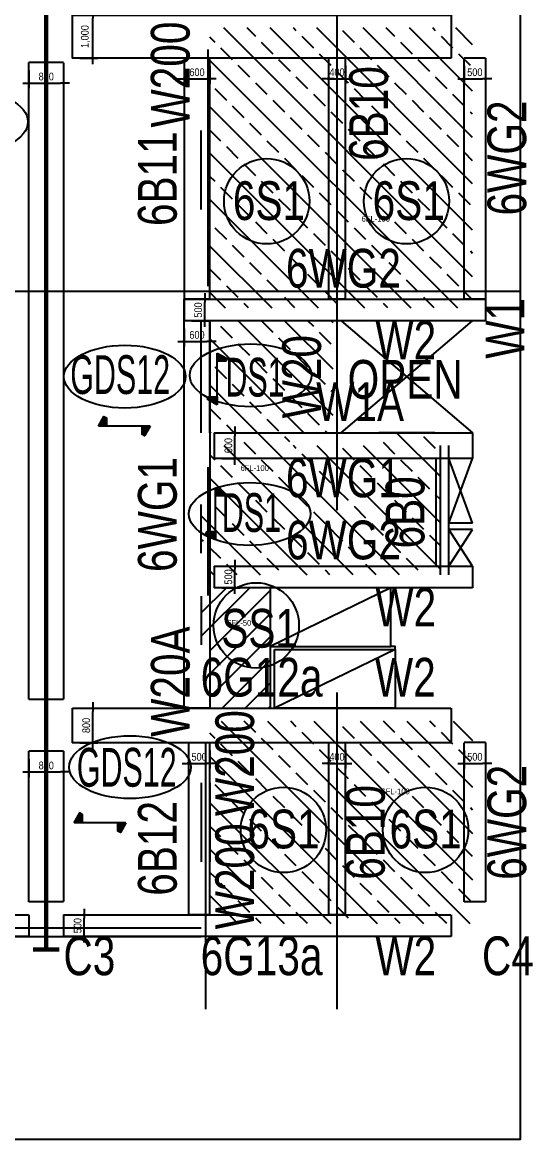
# Model space of a CAD drawing. Header units: millimetres. Extents: x -56296 to 178446, y 64950 to 153500.
# Drawn here: x 166600 to 178446, y 102485 to 128436 of the extents above; entities that cross this region are included whole.
import ezdxf
from ezdxf.enums import TextEntityAlignment as Align

# ---------------------------------------------------------------- set-up
doc = ezdxf.new("R2010")
doc.units = ezdxf.units.MM
doc.linetypes.add('HID', pattern=[2.3, 1.5, -0.8])
doc.linetypes.add('HIDDEN2', pattern=[0.1875, 0.125, -0.0625])
doc.layers.get('Defpoints').update_dxf_attribs({"color": 159})
for name, color, linetype in [('^DECK', 130, 'Continuous'), ('A-CEN', 1, 'Continuous'), ('A-HAT', 251, 'Continuous'), ('A-OPEN', 1, 'Continuous'), ('A-TEXT-NOTE', 7, 'Continuous'), ('BEAM-TEXT', 4, 'Continuous'), ('COLUMN-TEXT', 2, 'Continuous'), ('DECK-PL', 4, 'Continuous'), ('DECK-SLAB', 4, 'Continuous'), ('GIRDER-TEXT', 7, 'Continuous'), ('PT', 251, 'Continuous'), ('TXT-SLAB', 6, 'Continuous'), ('WALL-TEXT', 6, 'Continuous'), ('레벨', 40, 'Continuous'), ('보(beam)', 4, 'HID'), ('보(girder)', 7, 'HID'), ('슬래브라인', 7, 'Continuous')]:
    doc.layers.add(name, color=color, linetype=linetype)
doc.layers.add('NOPLOT', color=191, linetype='Continuous', plot=False)
doc.styles.add('Gdim', font='', dxfattribs={"width": 0.9})
doc.styles.add('Gtx', font='')
doc.styles.get('Gdim').set_extended_font_data('Dotum')
doc.styles.get('Gtx').set_extended_font_data('Dotum')
doc.dimstyles.new('Gdim200', dxfattribs={"dimscale": 200, "dimtxt": 3, "dimasz": 1.2, "dimexe": 2, "dimexo": 3, "dimgap": 1, "dimtad": 1, "dimdsep": 46, "dimlunit": 6, "dimtxsty": 'Gdim', "dimblk1": '_CIDOT', "dimblk2": '_CIDOT', "dimsah": 1, "dimcen": 2.5, "dimdle": 2, "dimclrd": 1, "dimclre": 1, "dimclrt": 3, "dimazin": 2, "dimtfac": 1, "dimtix": 1, "dimtmove": 2, "dimatfit": 3, "dimldrblk": '_CIDOT', "dimfxl": 2, "dimtolj": 1, "dimtzin": 0, "dimarcsym": 0})

# ---------------------------------------------------------------- blocks, each defined once
blk = doc.blocks.new('_CIDOT')
at = {"color": 0, "linetype": 'ByBlock'}
blk.add_line((2, 0), (-1, 0), dxfattribs=at)
at = {"color": 0, "linetype": 'ByBlock', "const_width": 0.5}
blk.add_lwpolyline([(-0.25, 0, 1), (0.25, 0, 1)], format="xyb", close=True, dxfattribs=at)
blk = doc.blocks.new('*D2939')
at = {"layer": 'Defpoints', "color": 155, "lineweight": -2, "transparency": 16777216}
for p, q in [((-1725, 900), (-1305, 900)), ((-1425, -28), (-1425, 828)), ((-1725, -100), (-1305, -100))]:
    blk.add_line(p, q, dxfattribs=at)
at = {"layer": 'Defpoints', "color": 0, "transparency": 16777216}
for p in [(-1905, 900), (-1425, 900), (-1905, -100)]:
    blk.add_point(p, dxfattribs=at)
at = {"layer": 'Defpoints', "color": 155, "lineweight": -2, "transparency": 16777216, "xscale": 71.99999999999994, "yscale": 71.99999999999994, "zscale": 71.99999999999994}
for p, rotation in [((-1425, 900), 90), ((-1425, -100), 270)]:
    blk.add_blockref('_CIDOT', p, dxfattribs=dict(at, rotation=rotation))
at = {"layer": 'Defpoints', "color": 3, "transparency": 16777216, "insert": (-1593, 400), "char_height": 180, "attachment_point": 5, "rotation": 90, "style": 'Gdim'}
blk.add_mtext('\\A1;{\\C155;1,000}', dxfattribs=at)
blk = doc.blocks.new('*D2943')
at = {"layer": 'Defpoints', "color": 155, "lineweight": -2, "transparency": 16777216}
for p, q in [((-1725, 800), (-1305, 800)), ((-1425, 72), (-1425, 728)), ((-1725, 0), (-1305, 0))]:
    blk.add_line(p, q, dxfattribs=at)
at = {"layer": 'Defpoints', "color": 0, "transparency": 16777216}
for p in [(-1905, 800), (-1425, 800), (-1905, 0)]:
    blk.add_point(p, dxfattribs=at)
at = {"layer": 'Defpoints', "color": 155, "lineweight": -2, "transparency": 16777216, "xscale": 71.99999999999994, "yscale": 71.99999999999994, "zscale": 71.99999999999994}
for p, rotation in [((-1425, 800), 90), ((-1425, 0), 270)]:
    blk.add_blockref('_CIDOT', p, dxfattribs=dict(at, rotation=rotation))
at = {"layer": 'Defpoints', "color": 3, "transparency": 16777216, "insert": (-1576, 400), "char_height": 180, "attachment_point": 5, "rotation": 90, "style": 'Gdim'}
blk.add_mtext('\\A1;{\\C155;800}', dxfattribs=at)
blk = doc.blocks.new('*D2945')
at = {"layer": 'Defpoints', "color": 155, "lineweight": -2, "transparency": 16777216}
for p, q in [((-1725, 650), (-1305, 650)), ((-1425, 222), (-1425, 578)), ((-1725, 150), (-1305, 150))]:
    blk.add_line(p, q, dxfattribs=at)
at = {"layer": 'Defpoints', "color": 0, "transparency": 16777216}
for p in [(-1905, 650), (-1425, 650), (-1905, 150)]:
    blk.add_point(p, dxfattribs=at)
at = {"layer": 'Defpoints', "color": 155, "lineweight": -2, "transparency": 16777216, "xscale": 71.99999999999994, "yscale": 71.99999999999994, "zscale": 71.99999999999994}
for p, rotation in [((-1425, 650), 90), ((-1425, 150), 270)]:
    blk.add_blockref('_CIDOT', p, dxfattribs=dict(at, rotation=rotation))
at = {"layer": 'Defpoints', "color": 3, "transparency": 16777216, "insert": (-1576, 400), "char_height": 180, "attachment_point": 5, "rotation": 90, "style": 'Gdim'}
blk.add_mtext('\\A1;{\\C155;500}', dxfattribs=at)
blk = doc.blocks.new('*D2947')
at = {"layer": 'Defpoints', "color": 155, "lineweight": -2, "transparency": 16777216}
for p, q in [((-1725, 650), (-1305, 650)), ((-1425, 222), (-1425, 578)), ((-1725, 150), (-1305, 150))]:
    blk.add_line(p, q, dxfattribs=at)
at = {"layer": 'Defpoints', "color": 0, "transparency": 16777216}
for p in [(-1905, 650), (-1425, 650), (-1905, 150)]:
    blk.add_point(p, dxfattribs=at)
at = {"layer": 'Defpoints', "color": 155, "lineweight": -2, "transparency": 16777216, "xscale": 71.99999999999994, "yscale": 71.99999999999994, "zscale": 71.99999999999994}
for p, rotation in [((-1425, 650), 90), ((-1425, 150), 270)]:
    blk.add_blockref('_CIDOT', p, dxfattribs=dict(at, rotation=rotation))
at = {"layer": 'Defpoints', "color": 3, "transparency": 16777216, "insert": (-1576, 400), "char_height": 180, "attachment_point": 5, "rotation": 90, "style": 'Gdim'}
blk.add_mtext('\\A1;{\\C155;500}', dxfattribs=at)
blk = doc.blocks.new('*D2953')
at = {"layer": 'Defpoints', "color": 155, "lineweight": -2, "transparency": 16777216}
for p, q in [((-1825, 800), (-1405, 800)), ((-1525, 72), (-1525, 728)), ((-1825, 0), (-1405, 0))]:
    blk.add_line(p, q, dxfattribs=at)
at = {"layer": 'Defpoints', "color": 0, "transparency": 16777216}
for p in [(-2005, 800), (-1525, 800), (-2005, 0)]:
    blk.add_point(p, dxfattribs=at)
at = {"layer": 'Defpoints', "color": 155, "lineweight": -2, "transparency": 16777216, "xscale": 71.99999999999994, "yscale": 71.99999999999994, "zscale": 71.99999999999994}
for p, rotation in [((-1525, 800), 90), ((-1525, 0), 270)]:
    blk.add_blockref('_CIDOT', p, dxfattribs=dict(at, rotation=rotation))
at = {"layer": 'Defpoints', "color": 3, "transparency": 16777216, "insert": (-1676, 400), "char_height": 180, "attachment_point": 5, "rotation": 90, "style": 'Gdim'}
blk.add_mtext('\\A1;{\\C155;800}', dxfattribs=at)
blk = doc.blocks.new('*D2955')
at = {"layer": 'Defpoints', "color": 155, "lineweight": -2, "transparency": 16777216}
for p, q in [((-1825, 800), (-1405, 800)), ((-1525, 72), (-1525, 728)), ((-1825, 0), (-1405, 0))]:
    blk.add_line(p, q, dxfattribs=at)
at = {"layer": 'Defpoints', "color": 0, "transparency": 16777216}
for p in [(-2005, 800), (-1525, 800), (-2005, 0)]:
    blk.add_point(p, dxfattribs=at)
at = {"layer": 'Defpoints', "color": 155, "lineweight": -2, "transparency": 16777216, "xscale": 71.99999999999994, "yscale": 71.99999999999994, "zscale": 71.99999999999994}
for p, rotation in [((-1525, 800), 90), ((-1525, 0), 270)]:
    blk.add_blockref('_CIDOT', p, dxfattribs=dict(at, rotation=rotation))
at = {"layer": 'Defpoints', "color": 3, "transparency": 16777216, "insert": (-1676, 400), "char_height": 180, "attachment_point": 5, "rotation": 90, "style": 'Gdim'}
blk.add_mtext('\\A1;{\\C155;800}', dxfattribs=at)
blk = doc.blocks.new('*D2981')
at = {"layer": 'Defpoints', "color": 155, "lineweight": -2, "transparency": 16777216}
for p, q in [((-1725, 650), (-1305, 650)), ((-1425, 222), (-1425, 578)), ((-1725, 150), (-1305, 150))]:
    blk.add_line(p, q, dxfattribs=at)
at = {"layer": 'Defpoints', "color": 0, "transparency": 16777216}
for p in [(-1905, 650), (-1425, 650), (-1905, 150)]:
    blk.add_point(p, dxfattribs=at)
at = {"layer": 'Defpoints', "color": 155, "lineweight": -2, "transparency": 16777216, "xscale": 71.99999999999994, "yscale": 71.99999999999994, "zscale": 71.99999999999994}
for p, rotation in [((-1425, 650), 90), ((-1425, 150), 270)]:
    blk.add_blockref('_CIDOT', p, dxfattribs=dict(at, rotation=rotation))
at = {"layer": 'Defpoints', "color": 3, "transparency": 16777216, "insert": (-1576, 400), "char_height": 180, "attachment_point": 5, "rotation": 90, "style": 'Gdim'}
blk.add_mtext('\\A1;{\\C155;500}', dxfattribs=at)
blk = doc.blocks.new('*D2983')
at = {"layer": 'Defpoints', "color": 155, "lineweight": -2, "transparency": 16777216}
for p, q in [((-2125, 650), (-1705, 650)), ((-1825, 222), (-1825, 578)), ((-2125, 150), (-1705, 150))]:
    blk.add_line(p, q, dxfattribs=at)
at = {"layer": 'Defpoints', "color": 0, "transparency": 16777216}
for p in [(-2305, 650), (-1825, 650), (-2305, 150)]:
    blk.add_point(p, dxfattribs=at)
at = {"layer": 'Defpoints', "color": 155, "lineweight": -2, "transparency": 16777216, "xscale": 71.99999999999994, "yscale": 71.99999999999994, "zscale": 71.99999999999994}
for p, rotation in [((-1825, 650), 90), ((-1825, 150), 270)]:
    blk.add_blockref('_CIDOT', p, dxfattribs=dict(at, rotation=rotation))
at = {"layer": 'Defpoints', "color": 3, "transparency": 16777216, "insert": (-1976, 400), "char_height": 180, "attachment_point": 5, "rotation": 90, "style": 'Gdim'}
blk.add_mtext('\\A1;{\\C155;500}', dxfattribs=at)
blk = doc.blocks.new('*D2985')
at = {"layer": 'Defpoints', "color": 155, "lineweight": -2, "transparency": 16777216}
for p, q in [((-925, 700), (-505, 700)), ((-625, 172), (-625, 628)), ((-925, 100), (-505, 100))]:
    blk.add_line(p, q, dxfattribs=at)
at = {"layer": 'Defpoints', "color": 0, "transparency": 16777216}
for p in [(-1105, 700), (-625, 700), (-1105, 100)]:
    blk.add_point(p, dxfattribs=at)
at = {"layer": 'Defpoints', "color": 155, "lineweight": -2, "transparency": 16777216, "xscale": 71.99999999999994, "yscale": 71.99999999999994, "zscale": 71.99999999999994}
for p, rotation in [((-625, 700), 90), ((-625, 100), 270)]:
    blk.add_blockref('_CIDOT', p, dxfattribs=dict(at, rotation=rotation))
at = {"layer": 'Defpoints', "color": 3, "transparency": 16777216, "insert": (-776, 400), "char_height": 180, "attachment_point": 5, "rotation": 90, "style": 'Gdim'}
blk.add_mtext('\\A1;{\\C155;600}', dxfattribs=at)
blk = doc.blocks.new('*D2993')
at = {"layer": 'Defpoints', "color": 155, "lineweight": -2, "transparency": 16777216}
for p, q in [((-925, 700), (-505, 700)), ((-625, 172), (-625, 628)), ((-925, 100), (-505, 100))]:
    blk.add_line(p, q, dxfattribs=at)
at = {"layer": 'Defpoints', "color": 0, "transparency": 16777216}
for p in [(-1105, 700), (-625, 700), (-1105, 100)]:
    blk.add_point(p, dxfattribs=at)
at = {"layer": 'Defpoints', "color": 155, "lineweight": -2, "transparency": 16777216, "xscale": 71.99999999999994, "yscale": 71.99999999999994, "zscale": 71.99999999999994}
for p, rotation in [((-625, 700), 90), ((-625, 100), 270)]:
    blk.add_blockref('_CIDOT', p, dxfattribs=dict(at, rotation=rotation))
at = {"layer": 'Defpoints', "color": 3, "transparency": 16777216, "insert": (-776, 400), "char_height": 180, "attachment_point": 5, "rotation": 90, "style": 'Gdim'}
blk.add_mtext('\\A1;{\\C155;600}', dxfattribs=at)
blk = doc.blocks.new('*D2995')
at = {"layer": 'Defpoints', "color": 155, "lineweight": -2, "transparency": 16777216}
for p, q in [((-2025, 650), (-1605, 650)), ((-1725, 222), (-1725, 578)), ((-2025, 150), (-1605, 150))]:
    blk.add_line(p, q, dxfattribs=at)
at = {"layer": 'Defpoints', "color": 0, "transparency": 16777216}
for p in [(-2205, 650), (-1725, 650), (-2205, 150)]:
    blk.add_point(p, dxfattribs=at)
at = {"layer": 'Defpoints', "color": 155, "lineweight": -2, "transparency": 16777216, "xscale": 71.99999999999994, "yscale": 71.99999999999994, "zscale": 71.99999999999994}
for p, rotation in [((-1725, 650), 90), ((-1725, 150), 270)]:
    blk.add_blockref('_CIDOT', p, dxfattribs=dict(at, rotation=rotation))
at = {"layer": 'Defpoints', "color": 3, "transparency": 16777216, "insert": (-1876, 400), "char_height": 180, "attachment_point": 5, "rotation": 90, "style": 'Gdim'}
blk.add_mtext('\\A1;{\\C155;500}', dxfattribs=at)
blk = doc.blocks.new('*D2997')
at = {"layer": 'Defpoints', "color": 155, "lineweight": -2, "transparency": 16777216}
for p, q in [((-1725, 650), (-1305, 650)), ((-1425, 222), (-1425, 578)), ((-1725, 150), (-1305, 150))]:
    blk.add_line(p, q, dxfattribs=at)
at = {"layer": 'Defpoints', "color": 0, "transparency": 16777216}
for p in [(-1905, 650), (-1425, 650), (-1905, 150)]:
    blk.add_point(p, dxfattribs=at)
at = {"layer": 'Defpoints', "color": 155, "lineweight": -2, "transparency": 16777216, "xscale": 71.99999999999994, "yscale": 71.99999999999994, "zscale": 71.99999999999994}
for p, rotation in [((-1425, 650), 90), ((-1425, 150), 270)]:
    blk.add_blockref('_CIDOT', p, dxfattribs=dict(at, rotation=rotation))
at = {"layer": 'Defpoints', "color": 3, "transparency": 16777216, "insert": (-1576, 400), "char_height": 180, "attachment_point": 5, "rotation": 90, "style": 'Gdim'}
blk.add_mtext('\\A1;{\\C155;500}', dxfattribs=at)
blk = doc.blocks.new('*D2973')
at = {"layer": 'Defpoints', "color": 155, "lineweight": -2, "transparency": 16777216}
for p, q in [((-888, 600), (-468, 600)), ((-588, 72), (-588, 528)), ((-888, 0), (-468, 0))]:
    blk.add_line(p, q, dxfattribs=at)
at = {"layer": 'Defpoints', "color": 0, "transparency": 16777216}
for p in [(-1068, 600), (-588, 600), (-1068, 0)]:
    blk.add_point(p, dxfattribs=at)
at = {"layer": 'Defpoints', "color": 155, "lineweight": -2, "transparency": 16777216, "xscale": 71.99999999999994, "yscale": 71.99999999999994, "zscale": 71.99999999999994}
for p, rotation in [((-588, 600), 90), ((-588, 0), 270)]:
    blk.add_blockref('_CIDOT', p, dxfattribs=dict(at, rotation=rotation))
at = {"layer": 'Defpoints', "color": 3, "transparency": 16777216, "insert": (-738, 300), "char_height": 180, "attachment_point": 5, "rotation": 90, "style": 'Gdim'}
blk.add_mtext('\\A1;{\\C155;600}', dxfattribs=at)
blk = doc.blocks.new('*D2975')
at = {"layer": 'Defpoints', "color": 155, "lineweight": -2, "transparency": 16777216}
for p, q in [((-888, 550), (-468, 550)), ((-588, 122), (-588, 478)), ((-888, 50), (-468, 50))]:
    blk.add_line(p, q, dxfattribs=at)
at = {"layer": 'Defpoints', "color": 0, "transparency": 16777216}
for p in [(-1068, 550), (-588, 550), (-1068, 50)]:
    blk.add_point(p, dxfattribs=at)
at = {"layer": 'Defpoints', "color": 155, "lineweight": -2, "transparency": 16777216, "xscale": 71.99999999999994, "yscale": 71.99999999999994, "zscale": 71.99999999999994}
for p, rotation in [((-588, 550), 90), ((-588, 50), 270)]:
    blk.add_blockref('_CIDOT', p, dxfattribs=dict(at, rotation=rotation))
at = {"layer": 'Defpoints', "color": 3, "transparency": 16777216, "insert": (-738, 300), "char_height": 180, "attachment_point": 5, "rotation": 90, "style": 'Gdim'}
blk.add_mtext('\\A1;{\\C155;500}', dxfattribs=at)
blk = doc.blocks.new('A$C58C40D4B')
at = {"layer": 'DECK-PL'}
for points in [[(-600, 2), (-471, -223), (-415, -192), (-415, 2)], [(600, 2), (471, 228), (415, 196), (415, 2)]]:
    blk.add_hatch(color=256, dxfattribs=at).paths.add_polyline_path(points)
blk.add_line((-600, 2), (600, 2), dxfattribs=at)
for points in [[(-600, 2), (-471, -223), (-415, -192), (-415, 2), (-415, 2), (-471, 2), (-600, 2)], [(600, 2), (471, 228), (415, 196), (415, 2), (415, 2), (471, 2), (600, 2)]]:
    blk.add_lwpolyline(points, dxfattribs=at)
blk = doc.blocks.new('*D2959')
at = {"layer": 'Defpoints', "color": 155, "lineweight": -2, "transparency": 16777216}
for p, q in [((-588, 572), (-588, 644)), ((-888, 500), (-468, 500)), ((-588, 100), (-588, 500)), ((-888, 100), (-468, 100)), ((-588, 28), (-588, -44))]:
    blk.add_line(p, q, dxfattribs=at)
at = {"layer": 'Defpoints', "color": 0, "transparency": 16777216}
for p in [(-1068, 500), (-588, 500), (-1068, 100)]:
    blk.add_point(p, dxfattribs=at)
at = {"layer": 'Defpoints', "color": 155, "lineweight": -2, "transparency": 16777216, "xscale": 71.99999999999994, "yscale": 71.99999999999994, "zscale": 71.99999999999994}
for p, rotation in [((-588, 500), 270), ((-588, 100), 90)]:
    blk.add_blockref('_CIDOT', p, dxfattribs=dict(at, rotation=rotation))
at = {"layer": 'Defpoints', "color": 3, "transparency": 16777216, "insert": (-738, 300), "char_height": 180, "attachment_point": 5, "rotation": 90, "style": 'Gdim'}
blk.add_mtext('\\A1;{\\C155;400}', dxfattribs=at)
blk = doc.blocks.new('*D3029')
at = {"layer": 'Defpoints', "color": 155, "lineweight": -2, "transparency": 16777216}
for p, q in [((-688, 572), (-688, 644)), ((-988, 500), (-568, 500)), ((-688, 100), (-688, 500)), ((-988, 100), (-568, 100)), ((-688, 28), (-688, -44))]:
    blk.add_line(p, q, dxfattribs=at)
at = {"layer": 'Defpoints', "color": 0, "transparency": 16777216}
for p in [(-1168, 500), (-688, 500), (-1168, 100)]:
    blk.add_point(p, dxfattribs=at)
at = {"layer": 'Defpoints', "color": 155, "lineweight": -2, "transparency": 16777216, "xscale": 71.99999999999994, "yscale": 71.99999999999994, "zscale": 71.99999999999994}
for p, rotation in [((-688, 500), 270), ((-688, 100), 90)]:
    blk.add_blockref('_CIDOT', p, dxfattribs=dict(at, rotation=rotation))
at = {"layer": 'Defpoints', "color": 3, "transparency": 16777216, "insert": (-838, 300), "char_height": 180, "attachment_point": 5, "rotation": 90, "style": 'Gdim'}
blk.add_mtext('\\A1;{\\C155;400}', dxfattribs=at)
blk = doc.blocks.new('*U2940')
at = {"layer": 'Defpoints'}
for p, q in [((-1905.451, 900), (-1905.451, -100)), ((6894.549, 900), (6894.549, -100))]:
    blk.add_line(p, q, dxfattribs=at)
at = {"layer": '보(girder)'}
for p, q in [((-1905.451, 900), (6894.549, 900)), ((6894.549, -100), (-1905.451, -100))]:
    blk.add_line(p, q, dxfattribs=at)
at = {"layer": 'Defpoints'}
dim = blk.add_linear_dim(base=(-1425.451, 900), p1=(-1905.451, -100), p2=(-1905.451, 900), angle=90, text='{\\C155;<>}', dimstyle='Gdim200', override={"dimscale": 60, "dimzin": 8, "dimclrd": 155, "dimclre": 155}, dxfattribs=at)
dim.commit()
dim.dimension.update_dxf_attribs({"geometry": '*D2939', "text_midpoint": (-1592.914, 400)})
blk = doc.blocks.new('*U2944')
at = {"layer": 'Defpoints'}
for p, q in [((-1905.451, 800), (-1905.451, 0)), ((6894.549, 800), (6894.549, 0))]:
    blk.add_line(p, q, dxfattribs=at)
at = {"layer": '보(girder)'}
for p, q in [((-1905.451, 800), (6894.549, 800)), ((6894.549, 0), (-1905.451, 0))]:
    blk.add_line(p, q, dxfattribs=at)
at = {"layer": 'Defpoints'}
dim = blk.add_linear_dim(base=(-1425.451, 800), p1=(-1905.451, 0), p2=(-1905.451, 800), angle=90, text='{\\C155;<>}', dimstyle='Gdim200', override={"dimscale": 60, "dimzin": 8, "dimclrd": 155, "dimclre": 155}, dxfattribs=at)
dim.commit()
dim.dimension.update_dxf_attribs({"geometry": '*D2943', "text_midpoint": (-1575.573, 400)})
blk = doc.blocks.new('*U2946')
at = {"layer": 'Defpoints'}
for p, q in [((-1905.451, 650), (-1905.451, 150)), ((8094.549, 650), (8094.549, 150))]:
    blk.add_line(p, q, dxfattribs=at)
at = {"layer": '보(girder)'}
for p, q in [((-1905.451, 650), (8094.549, 650)), ((8094.549, 150), (-1905.451, 150))]:
    blk.add_line(p, q, dxfattribs=at)
at = {"layer": 'Defpoints'}
dim = blk.add_linear_dim(base=(-1425.451, 650), p1=(-1905.451, 150), p2=(-1905.451, 650), angle=90, text='{\\C155;<>}', dimstyle='Gdim200', override={"dimscale": 60, "dimzin": 8, "dimclrd": 155, "dimclre": 155}, dxfattribs=at)
dim.commit()
dim.dimension.update_dxf_attribs({"geometry": '*D2945', "text_midpoint": (-1575.573, 400)})
blk = doc.blocks.new('*U2948')
at = {"layer": 'Defpoints'}
for p, q in [((-1905.451, 650), (-1905.451, 150)), ((7094.549, 650), (7094.549, 150))]:
    blk.add_line(p, q, dxfattribs=at)
at = {"layer": '보(girder)'}
for p, q in [((-1905.451, 650), (7094.549, 650)), ((7094.549, 150), (-1905.451, 150))]:
    blk.add_line(p, q, dxfattribs=at)
at = {"layer": 'Defpoints'}
dim = blk.add_linear_dim(base=(-1425.451, 650), p1=(-1905.451, 150), p2=(-1905.451, 650), angle=90, text='{\\C155;<>}', dimstyle='Gdim200', override={"dimscale": 60, "dimzin": 8, "dimclrd": 155, "dimclre": 155}, dxfattribs=at)
dim.commit()
dim.dimension.update_dxf_attribs({"geometry": '*D2947', "text_midpoint": (-1575.573, 400)})
blk = doc.blocks.new('*U2954')
at = {"layer": 'Defpoints'}
for p, q in [((-2005.451, 800), (-2005.451, 0)), ((12794.549, 800), (12794.549, 0))]:
    blk.add_line(p, q, dxfattribs=at)
at = {"layer": '보(girder)'}
for p, q in [((-2005.451, 800), (12794.549, 800)), ((12794.549, 0), (-2005.451, 0))]:
    blk.add_line(p, q, dxfattribs=at)
at = {"layer": 'Defpoints'}
dim = blk.add_linear_dim(base=(-1525.451, 800), p1=(-2005.451, 0), p2=(-2005.451, 800), angle=90, text='{\\C155;<>}', dimstyle='Gdim200', override={"dimscale": 60, "dimzin": 8, "dimclrd": 155, "dimclre": 155}, dxfattribs=at)
dim.commit()
dim.dimension.update_dxf_attribs({"geometry": '*D2953', "text_midpoint": (-1675.573, 400)})
blk = doc.blocks.new('*U2956')
at = {"layer": 'Defpoints'}
for p, q in [((-2005.451, 800), (-2005.451, 0)), ((1494.549, 800), (1494.549, 0))]:
    blk.add_line(p, q, dxfattribs=at)
at = {"layer": '보(girder)'}
for p, q in [((-2005.451, 800), (1494.549, 800)), ((1494.549, 0), (-2005.451, 0))]:
    blk.add_line(p, q, dxfattribs=at)
at = {"layer": 'Defpoints'}
dim = blk.add_linear_dim(base=(-1525.451, 800), p1=(-2005.451, 0), p2=(-2005.451, 800), angle=90, text='{\\C155;<>}', dimstyle='Gdim200', override={"dimscale": 60, "dimzin": 8, "dimclrd": 155, "dimclre": 155}, dxfattribs=at)
dim.commit()
dim.dimension.update_dxf_attribs({"geometry": '*D2955', "text_midpoint": (-1675.573, 400)})
blk = doc.blocks.new('*U2982')
at = {"layer": 'Defpoints'}
for p, q in [((-1905.451, 650), (-1905.451, 150)), ((3694.549, 650), (3694.549, 150))]:
    blk.add_line(p, q, dxfattribs=at)
at = {"layer": '보(girder)'}
for p, q in [((-1905.451, 650), (3694.549, 650)), ((3694.549, 150), (-1905.451, 150))]:
    blk.add_line(p, q, dxfattribs=at)
at = {"layer": 'Defpoints'}
dim = blk.add_linear_dim(base=(-1425.451, 650), p1=(-1905.451, 150), p2=(-1905.451, 650), angle=90, text='{\\C155;<>}', dimstyle='Gdim200', override={"dimscale": 60, "dimzin": 8, "dimclrd": 155, "dimclre": 155}, dxfattribs=at)
dim.commit()
dim.dimension.update_dxf_attribs({"geometry": '*D2981', "text_midpoint": (-1575.573, 400)})
blk = doc.blocks.new('*U2984')
at = {"layer": 'Defpoints'}
for p, q in [((-2305.452, 650), (-2305.452, 150)), ((4694.548, 650), (4694.548, 150))]:
    blk.add_line(p, q, dxfattribs=at)
at = {"layer": '보(girder)'}
for p, q in [((-2305.452, 650), (4694.548, 650)), ((4694.548, 150), (-2305.452, 150))]:
    blk.add_line(p, q, dxfattribs=at)
at = {"layer": 'Defpoints'}
dim = blk.add_linear_dim(base=(-1825.452, 650), p1=(-2305.452, 150), p2=(-2305.452, 650), angle=90, text='{\\C155;<>}', dimstyle='Gdim200', override={"dimscale": 60, "dimzin": 8, "dimclrd": 155, "dimclre": 155}, dxfattribs=at)
dim.commit()
dim.dimension.update_dxf_attribs({"geometry": '*D2983', "text_midpoint": (-1975.574, 400)})
blk = doc.blocks.new('*U2986')
at = {"layer": 'Defpoints'}
for p, q in [((-1105.451, 700), (-1105.451, 100)), ((7894.549, 700), (7894.549, 100))]:
    blk.add_line(p, q, dxfattribs=at)
at = {"layer": '보(girder)'}
for p, q in [((-1105.451, 700), (7894.549, 700)), ((7894.549, 100), (-1105.451, 100))]:
    blk.add_line(p, q, dxfattribs=at)
at = {"layer": 'Defpoints'}
dim = blk.add_linear_dim(base=(-625.451, 700), p1=(-1105.451, 100), p2=(-1105.451, 700), angle=90, text='{\\C155;<>}', dimstyle='Gdim200', override={"dimscale": 60, "dimzin": 8, "dimclrd": 155, "dimclre": 155}, dxfattribs=at)
dim.commit()
dim.dimension.update_dxf_attribs({"geometry": '*D2985', "text_midpoint": (-775.573, 400)})
blk = doc.blocks.new('*U2994')
at = {"layer": 'Defpoints'}
for p, q in [((-1105.451, 700), (-1105.451, 100)), ((4894.549, 700), (4894.549, 100))]:
    blk.add_line(p, q, dxfattribs=at)
at = {"layer": '보(girder)'}
for p, q in [((-1105.451, 700), (4894.549, 700)), ((4894.549, 100), (-1105.451, 100))]:
    blk.add_line(p, q, dxfattribs=at)
at = {"layer": 'Defpoints'}
dim = blk.add_linear_dim(base=(-625.451, 700), p1=(-1105.451, 100), p2=(-1105.451, 700), angle=90, text='{\\C155;<>}', dimstyle='Gdim200', override={"dimscale": 60, "dimzin": 8, "dimclrd": 155, "dimclre": 155}, dxfattribs=at)
dim.commit()
dim.dimension.update_dxf_attribs({"geometry": '*D2993', "text_midpoint": (-775.573, 400)})
blk = doc.blocks.new('*U2996')
at = {"layer": 'Defpoints'}
for p, q in [((-2205.452, 650), (-2205.452, 150)), ((3794.548, 650), (3794.548, 150))]:
    blk.add_line(p, q, dxfattribs=at)
at = {"layer": '보(girder)'}
for p, q in [((-2205.452, 650), (3794.548, 650)), ((3794.548, 150), (-2205.452, 150))]:
    blk.add_line(p, q, dxfattribs=at)
at = {"layer": 'Defpoints'}
dim = blk.add_linear_dim(base=(-1725.452, 650), p1=(-2205.452, 150), p2=(-2205.452, 650), angle=90, text='{\\C155;<>}', dimstyle='Gdim200', override={"dimscale": 60, "dimzin": 8, "dimclrd": 155, "dimclre": 155}, dxfattribs=at)
dim.commit()
dim.dimension.update_dxf_attribs({"geometry": '*D2995', "text_midpoint": (-1875.574, 400)})
blk = doc.blocks.new('*U2998')
at = {"layer": 'Defpoints'}
for p, q in [((-1905.451, 650), (-1905.451, 150)), ((1794.549, 650), (1794.549, 150))]:
    blk.add_line(p, q, dxfattribs=at)
at = {"layer": '보(girder)'}
for p, q in [((-1905.451, 650), (1794.549, 650)), ((1794.549, 150), (-1905.451, 150))]:
    blk.add_line(p, q, dxfattribs=at)
at = {"layer": 'Defpoints'}
dim = blk.add_linear_dim(base=(-1425.451, 650), p1=(-1905.451, 150), p2=(-1905.451, 650), angle=90, text='{\\C155;<>}', dimstyle='Gdim200', override={"dimscale": 60, "dimzin": 8, "dimclrd": 155, "dimclre": 155}, dxfattribs=at)
dim.commit()
dim.dimension.update_dxf_attribs({"geometry": '*D2997', "text_midpoint": (-1575.573, 400)})
blk = doc.blocks.new('*U2974')
at = {"layer": 'Defpoints'}
for p, q in [((-1067.879, 600), (-1067.879, 0)), ((4532.121, 600), (4532.121, 0))]:
    blk.add_line(p, q, dxfattribs=at)
at = {"layer": '보(beam)'}
for p, q in [((4532.121, 600), (-1067.879, 600)), ((-1067.879, 0), (4532.121, 0))]:
    blk.add_line(p, q, dxfattribs=at)
at = {"layer": 'Defpoints'}
dim = blk.add_linear_dim(base=(-587.879, 600), p1=(-1067.879, 0), p2=(-1067.879, 600), angle=90, text='{\\C155;<>}', dimstyle='Gdim200', override={"dimscale": 60, "dimzin": 8, "dimclrd": 155, "dimclre": 155}, dxfattribs=at)
dim.commit()
dim.dimension.update_dxf_attribs({"geometry": '*D2973', "text_midpoint": (-738.001, 300)})
blk = doc.blocks.new('*U2976')
at = {"layer": 'Defpoints'}
for p, q in [((-1067.879, 550), (-1067.879, 50)), ((2932.121, 550), (2932.121, 50))]:
    blk.add_line(p, q, dxfattribs=at)
at = {"layer": '보(beam)'}
for p, q in [((2932.121, 550), (-1067.879, 550)), ((-1067.879, 50), (2932.121, 50))]:
    blk.add_line(p, q, dxfattribs=at)
at = {"layer": 'Defpoints'}
dim = blk.add_linear_dim(base=(-587.879, 550), p1=(-1067.879, 50), p2=(-1067.879, 550), angle=90, text='{\\C155;<>}', dimstyle='Gdim200', override={"dimscale": 60, "dimzin": 8, "dimclrd": 155, "dimclre": 155}, dxfattribs=at)
dim.commit()
dim.dimension.update_dxf_attribs({"geometry": '*D2975', "text_midpoint": (-738.001, 300)})
blk = doc.blocks.new('*U2960')
at = {"layer": 'Defpoints'}
for p, q in [((-1067.879, 500), (-1067.879, 100)), ((2932.121, 500), (2932.121, 100))]:
    blk.add_line(p, q, dxfattribs=at)
at = {"layer": '보(beam)'}
for p, q in [((2932.121, 500), (-1067.879, 500)), ((-1067.879, 100), (2932.121, 100))]:
    blk.add_line(p, q, dxfattribs=at)
at = {"layer": 'Defpoints'}
dim = blk.add_linear_dim(base=(-587.879, 500), p1=(-1067.879, 100), p2=(-1067.879, 500), angle=90, text='{\\C155;<>}', dimstyle='Gdim200', override={"dimscale": 60, "dimzin": 8, "dimclrd": 155, "dimclre": 155}, dxfattribs=at)
dim.commit()
dim.dimension.update_dxf_attribs({"geometry": '*D2959', "text_midpoint": (-738.001, 300)})
blk = doc.blocks.new('*U3030')
at = {"layer": 'Defpoints'}
for p, q in [((-1167.879, 500), (-1167.879, 100)), ((4432.121, 500), (4432.121, 100))]:
    blk.add_line(p, q, dxfattribs=at)
at = {"layer": '보(beam)'}
for p, q in [((4432.121, 500), (-1167.879, 500)), ((-1167.879, 100), (4432.121, 100))]:
    blk.add_line(p, q, dxfattribs=at)
at = {"layer": 'Defpoints'}
dim = blk.add_linear_dim(base=(-687.879, 500), p1=(-1167.879, 100), p2=(-1167.879, 500), angle=90, text='{\\C155;<>}', dimstyle='Gdim200', override={"dimscale": 60, "dimzin": 8, "dimclrd": 155, "dimclre": 155}, dxfattribs=at)
dim.commit()
dim.dimension.update_dxf_attribs({"geometry": '*D3029', "text_midpoint": (-838.001, 300)})

msp = doc.modelspace()

# ---------------------------------------------------------------- hatches: boundary and pattern name
at = {"layer": 'A-HAT'}
h = msp.add_hatch(dxfattribs=at)
h.set_pattern_fill('ANSI33', color=256, scale=120, angle=90)
h.paths.add_polyline_path([(170954, 121805), (177054, 121805), (177054, 128305), (170954, 128305)])
h = msp.add_hatch(dxfattribs=at)
h.set_pattern_fill('ANSI33', color=256, scale=120, angle=90)
h.paths.add_polyline_path([(170954, 115605), (170954, 116105), (170754, 116105), (170754, 117235), (170954, 117235), (170954, 118605), (171679, 118605), (171679, 118905), (170954, 118905), (170954, 121505), (173804, 121505), (173804, 118905), (172809, 118905), (172809, 118605), (173904, 118605), (173904, 115605)])
h = msp.add_hatch(dxfattribs=at)
h.set_pattern_fill('ANSI33', color=256, scale=120, angle=90)
h.paths.add_polyline_path([(173904, 118605), (174879, 118605), (174879, 118905), (176179, 118905), (176179, 118605), (176304, 118605), (176304, 115605), (173904, 115605)])
at = {"layer": 'A-HAT', "transparency": 33554687}
h = msp.add_hatch(dxfattribs=at)
h.set_pattern_fill('ANSI31', color=256, scale=120)
h.paths.add_polyline_path([(170954, 112505), (170954, 113975), (170754, 113975), (170754, 115105), (170954, 115105), (170954, 115305), (172354, 115305), (172354, 112505)])
at = {"layer": 'A-HAT'}
h = msp.add_hatch(dxfattribs=at)
h.set_pattern_fill('ANSI33', color=256, scale=120, angle=90)
h.paths.add_polyline_path([(170954, 107505), (177054, 107505), (177054, 112205), (170954, 112205)])

# ---------------------------------------------------------------- linework, layer by layer
at = {"layer": '^DECK', "color": 0}
for centre in [(172273, 124280), (175518, 124280), (172031, 114428), (172661, 109678), (175961, 109678)]:
    msp.add_circle(centre, 991, dxfattribs=at)
for centre in [(165318, 126127), (168978, 120207), (171898, 120237), (171878, 117017), (169098, 111137)]:
    msp.add_ellipse(centre, major_axis=(1412, 0), ratio=0.516176, dxfattribs=at)
at = {"layer": 'A-CEN'}
for p, q in [((173904, 129179), (173904, 117105)), ((170904, 127805), (170904, 122305)), ((170904, 118105), (170904, 115124)), ((173904, 112870), (173904, 105515)), ((170854, 111705), (170854, 105515))]:
    msp.add_line(p, q, dxfattribs=at)
at = {"layer": 'A-OPEN'}
for p, q in [((174004, 118905), (177054, 121505)), ((174004, 121505), (177054, 118905)), ((176504, 116805), (177054, 118305)), ((177054, 116805), (176504, 118305)), ((177054, 115805), (176504, 116655)), ((176504, 115805), (177054, 116655))]:
    msp.add_line(p, q, dxfattribs=at)
at = {"layer": 'A-OPEN', "linetype": 'Continuous'}
for p, q in [((175154, 115305), (172354, 113940)), ((175254, 113870), (172454, 112505))]:
    msp.add_line(p, q, dxfattribs=at)
at = {"layer": 'NOPLOT', "elevation": 0}
for points in [[(166154, 150005), (178154, 150005), (178154, 122185), (166154, 122185)], [(166154, 130305), (178154, 130305), (178154, 102485), (166154, 102485)]]:
    msp.add_lwpolyline(points, close=True, dxfattribs=at)
at = {"layer": 'PT', "linetype": 'HIDDEN2', "ltscale": 10, "const_width": 100}
msp.add_lwpolyline([(167154, 149305), (167154, 106905)], dxfattribs=at)
at = {"layer": 'PT', "const_width": 100, "elevation": 0}
msp.add_lwpolyline([(166850, 106905), (167457, 106905)], dxfattribs=at)
at = {"layer": '보(beam)', "linetype": 'HID'}
msp.add_line((176204, 115805), (176204, 118305), dxfattribs=at)
at = {"layer": '보(girder)'}
msp.add_line((170354, 121505), (170354, 122005), dxfattribs=at)
at = {"layer": '슬래브라인'}
for p, q in [((170754, 124090), (170754, 125920)), ((170954, 123392), (170954, 125222)), ((170754, 118905), (170754, 121505)), ((170954, 118905), (170954, 121505)), ((176179, 118905), (174879, 118905)), ((176304, 115605), (176304, 118605)), ((176504, 115605), (176504, 118605)), ((170754, 116105), (170754, 117235)), ((177054, 116805), (176504, 116805)), ((177054, 116655), (176504, 116655)), ((170754, 115105), (170754, 113975)), ((172354, 113940), (172354, 112505)), ((170754, 110770), (170754, 108940)), ((170954, 110770), (170954, 108940)), ((98754, 107405), (170754, 107405)), ((98754, 107205), (170754, 107205))]:
    msp.add_line(p, q, dxfattribs=at)
at = {"layer": '슬래브라인', "elevation": 0}
for points in [[(172354, 113940), (175154, 113940), (175154, 115305), (172354, 115305)], [(172454, 113870), (175254, 113870), (175254, 112505), (172454, 112505)]]:
    msp.add_lwpolyline(points, close=True, dxfattribs=at)
msp.add_lwpolyline([(175254, 113870), (175254, 113940), (175154, 113940)], dxfattribs=at)

# ---------------------------------------------------------------- block references
at = {"layer": 'DECK-PL', "xscale": -1, "rotation": 270}
for p in [(171124, 120155), (171084, 117025)]:
    msp.add_blockref('A$C58C40D4B', p, dxfattribs=at)
at = {"layer": 'DECK-PL', "xscale": -1}
for p in [(168965, 119054), (168405, 109844)]:
    msp.add_blockref('A$C58C40D4B', p, dxfattribs=at)
at = {"layer": '보(beam)', "rotation": 270}
for name, p in [('*U2974', (170354, 126537)), ('*U3030', (173604, 126437)), ('*U2976', (170404, 110637)), ('*U2960', (173604, 110637))]:
    msp.add_blockref(name, p, dxfattribs=at)
at = {"layer": '보(girder)'}
for name, p in [('*U2940', (169659, 127705)), ('*U2984', (172659, 121355)), ('*U2994', (172159, 118205)), ('*U2996', (173259, 115155)), ('*U2944', (169659, 111705)), ('*U2946', (158659, 107055)), ('*U2948', (169459, 107055))]:
    msp.add_blockref(name, p, dxfattribs=at)
at = {"layer": '보(girder)', "rotation": 270}
for name, p in [('*U2954', (166754, 125500)), ('*U2982', (176704, 125700)), ('*U2986', (170254, 120400)), ('*U2998', (176704, 109800)), ('*U2956', (166754, 109500))]:
    msp.add_blockref(name, p, dxfattribs=at)

# ---------------------------------------------------------------- texts
at = {"layer": 'A-TEXT-NOTE', "style": 'Gtx', "width": 0.8}
msp.add_text('OPEN', height=900, dxfattribs=at).set_placement((175486, 120143), align=Align.MIDDLE_CENTER)
at = {"layer": 'BEAM-TEXT', "style": 'Gtx', "width": 0.8}
for s, p in [('6B10', (175358, 126318)), ('6B11', (170454, 124805)), ('6B0', (176204, 117055)), ('6B10', (175283, 109621)), ('6B12', (170454, 109251))]:
    msp.add_text(s, height=900, rotation=90, dxfattribs=at).set_placement(p, align=Align.BOTTOM_CENTER)
at = {"layer": 'COLUMN-TEXT', "color": 3, "style": 'Gtx', "width": 0.8}
msp.add_text('C3', height=900, dxfattribs=at).set_placement((167554, 107205), align=Align.TOP_LEFT)
at = {"layer": 'COLUMN-TEXT', "color": 1, "style": 'Gtx', "width": 0.8}
msp.add_text('C4', height=900, dxfattribs=at).set_placement((177270, 107205), align=Align.TOP_LEFT)
at = {"layer": 'DECK-SLAB', "style": 'Gtx', "width": 0.6}
for s, p in [('GDS12', (167713, 119804, 0)), ('DS1', (171314, 119744, 0)), ('DS1', (171230, 116600, 0)), ('GDS12', (167865, 110683, 0))]:
    msp.add_text(s, height=900, dxfattribs=at).set_placement(p)
at = {"layer": 'GIRDER-TEXT', "style": 'Gtx', "width": 0.8}
for s, p in [('6WG2', (178567, 125285)), ('6WG1', (170454, 117005)), ('6WG2', (178567, 109855))]:
    msp.add_text(s, height=900, rotation=90, dxfattribs=at).set_placement(p, align=Align.BOTTOM_CENTER)
for s, p in [('6WG2', (174054, 122005)), ('6WG2', (174055, 115693)), ('6G12a', (172154, 112505))]:
    msp.add_text(s, height=900, dxfattribs=at).set_placement(p, align=Align.BOTTOM_CENTER)
for s, p in [('6WG1', (174054, 118305)), ('6G13a', (172154, 107205))]:
    msp.add_text(s, height=900, dxfattribs=at).set_placement(p, align=Align.TOP_CENTER)
at = {"layer": 'TXT-SLAB', "style": 'Gtx', "width": 0.8}
for s, p in [('6S1', (171487, 123844)), ('6S1', (174732, 123844)), ('SS1', (171218, 113912)), ('6S1', (171825, 109250)), ('6S1', (175125, 109250))]:
    msp.add_text(s, height=900, dxfattribs=at).set_placement(p)
at = {"layer": 'WALL-TEXT', "style": 'Gtx', "width": 0.8}
for s, p in [('W200', (170754, 127223, 0)), ('W20', (173804, 120205, 0)), ('W20A', (170754, 113123, 0))]:
    msp.add_text(s, height=900, rotation=90, dxfattribs=at).set_placement(p, align=Align.BOTTOM_CENTER)
for s, p in [('W1', (177354, 121330, 0)), ('W200', (171080, 111230)), ('W200', (171080, 108600))]:
    msp.add_text(s, height=900, rotation=90, dxfattribs=at).set_placement(p, align=Align.TOP_CENTER)
for p in [(175501, 121505, 0), (175501, 115305, 0), (175501, 107205, 0)]:
    msp.add_text('W2', height=900, dxfattribs=at).set_placement(p, align=Align.TOP_CENTER)
for s, p in [('W1A', (174441, 118905, 0)), ('W2', (175490, 112505, 0))]:
    msp.add_text(s, height=900, dxfattribs=at).set_placement(p, align=Align.BOTTOM_CENTER)
at = {"layer": '레벨', "style": 'Gtx'}
for s, p in [('6FL-100', (174805, 123874)), ('6FL-100', (171995, 118083)), ('6FL-50', (171636, 114488, 0)), ('6FL-100', (175265, 110573))]:
    msp.add_text(s, height=135, dxfattribs=at).set_placement(p, align=Align.MIDDLE_CENTER)

doc.saveas('drawing.dxf')
